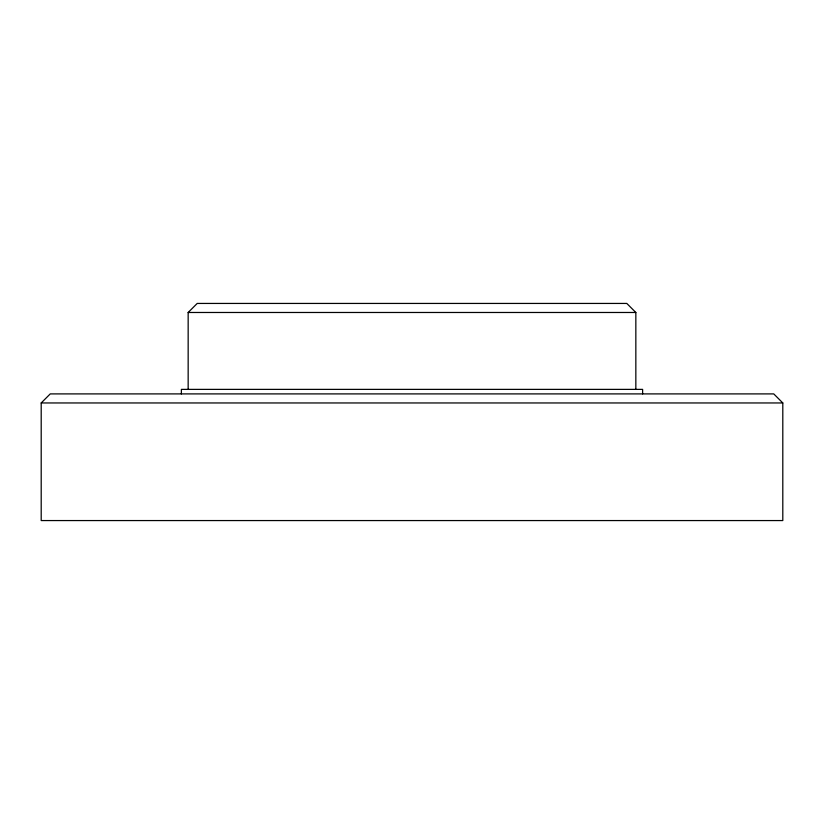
<?xml version="1.0" encoding="UTF-8"?>
<svg xmlns="http://www.w3.org/2000/svg" width="824" height="824" viewBox="0 0 824 824"><rect width="100%" height="100%" fill="white"/><g stroke="black" fill="none" stroke-linecap="round" stroke-linejoin="round"><path stroke-width="1.24" d="M41.2 402.957L50.243 393.903L773.757 393.903L782.8 402.957L782.8 520.562L41.2 520.562L41.2 402.957L782.8 402.957M188.16 389.381L188.16 312.481L197.204 303.438L626.796 303.438L635.84 312.481L635.84 389.381M188.16 312.481L635.84 312.481M642.617 393.903L642.617 389.381L181.383 389.381L181.383 393.903"/></g></svg>
